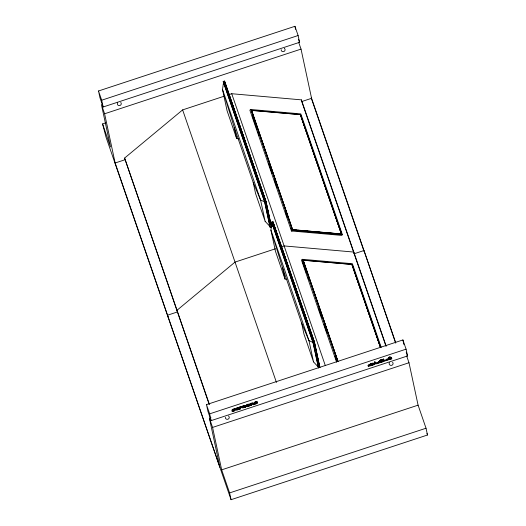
<?xml version="1.0" encoding="UTF-8"?>
<svg xmlns="http://www.w3.org/2000/svg" width="526" height="526" viewBox="0 0 526 526"><rect width="100%" height="100%" fill="white"/><g stroke="black" fill="none" stroke-linecap="round" stroke-linejoin="round"><path stroke-width="0.79" d="M374.887 363.262L374.262 362.526L375.742 363.999L383.171 361.592L382.626 360.409C382.139 361.316 382.001 361.658 381.311 361C380.969 362.223 378.957 362.644 378.372 361.914C378.51 363.887 374.499 362.795 375.781 363.407M381.587 361.52L381.521 360.967M391.469 357.706L391.64 358.107L391.232 357.575C390.759 358.423 390.601 358.923 389.917 358.167C389.582 359.389 387.563 359.81 386.978 359.074C386.373 361.073 383.375 360.691 383.783 359.225L383.322 359.08L382.875 359.692L383.461 360.139L382.875 359.692M390.193 358.679L390.167 358.245L389.713 358.765M264.867 202.602L223.524 82.49L222.518 89.499L227.087 110.795L236.615 138.463L238.548 138.877M313.266 343.182L271.922 223.077L270.916 230.079L275.486 251.382L285.007 279.05L286.946 279.457M374.203 363.381L374.453 363.939L373.644 363.203L373.276 363.749L373.993 364.117C367.99 366.241 365.3 365.892 373.92 363.92M378.372 362.381L378.372 361.914M386.985 359.547L386.978 359.074M381.1 361.605L381.587 361.171M382.501 361.309L382.192 361.112L382.626 360.409M391.114 358.476L390.805 358.278L391.232 357.575M232.176 410.201C231.414 409.34 234.142 408.886 234.721 408.735L234.964 409.55L232.814 410.306L235.181 410.076L234.912 410.668A1.703 0.565 -19 0 1 234.109 411.069L232.282 411.542C238.903 409.05 227.16 412.075 234.905 409.287L234.892 409.991M257.24 402.212C251.283 404.073 258.937 401.759 257.227 403.317A1.703 0.565 -19 0 1 256.418 403.718L254.597 404.198C261.218 401.7 249.469 404.724 257.221 401.936L257.03 401.391C256.497 401.299 253.131 402.456 254.794 402.85M374.387 363.742L374.558 364.433C374.578 364.196 366.274 368.075 368.535 364.886L368.831 364.86M368.897 365.057L368.134 365.662L368.424 366.195M246.839 405.816A1.236 0.414 -19 0 0 247.483 405.796C249.758 404.409 250.264 405.881 247.674 406.342A1.236 0.414 -19 0 1 247.029 406.368L246.595 405.184L248.456 404.435M233.761 409.175L232.624 409.754L234.99 409.53M373.348 363.953L373.644 363.203M374.262 362.526L374.709 361.921L375.465 362.611L375.176 362.059M374.334 362.723L374.709 361.921M382.941 359.889L383.322 359.08M380.936 360.672L381.113 359.843L379.719 360.501L382.172 359.935L381.764 360.665L379.719 361.296L380.101 360.593L380.936 360.672L379.719 361.296M388.78 357.95L389.542 357.838L389.727 357.009L388.326 357.667L390.779 357.095L389.26 358.337C387.195 359.113 389.529 356.924 388.333 358.456M379.719 360.501L381.113 359.843M379.785 360.704L381.179 360.04M388.326 357.667L389.727 357.009M388.398 357.864L389.792 357.207L389.542 357.838M369.863 364.334L372.382 363.177L370.896 364.406L369.863 364.334L372.382 363.177M369.929 364.538L372.447 363.374M382.172 359.935L381.764 360.665M389.635 357.923L390.779 357.095M375.715 363.21L378.306 362.184M384.394 360.573L386.919 359.35M378.733 362.112L381.034 361.401M387.346 359.278L389.648 358.568M209.184 404.382L124.609 158.063L182.627 109.895L224.714 96.028M257.036 402.771L257.306 402.18L255.307 402.475M236.371 408.465L236.97 408.123M375.11 363.808L383.171 361.592M383.717 360.974L390.101 359.192L384.355 361.158L383.717 360.974L383.395 359.935M239.902 407.407L240.684 406.979M250.836 109.5L249.857 110.138L291.457 230.986L341.44 235.385L342.419 234.747L300.819 113.899L250.836 109.5L292.436 230.349L342.419 234.747M300.451 114.642L341.473 234.063L300.451 114.642L251.421 110.421M251.744 111.157L292.574 229.757L251.625 110.289L300.53 114.589L341.624 233.965L292.726 229.658M291.457 230.986L292.436 230.349M381.192 347.37L352.387 263.71L302.404 259.311L301.431 259.949L336.627 362.204M380.653 347.344L352.104 264.4L303.121 260.146L337.738 360.961L302.996 260.232L352.025 264.453L380.574 347.39M239.81 406.986L240.047 407.749L240.967 407.229A1.46 0.487 -19 0 1 241.526 407.039L241.342 406.493A1.46 0.487 -19 0 0 240.776 406.677L239.1 407.223L239.6 409.228L240.31 408.998L240.086 407.959L241.526 407.039M245.464 406.591L243.4 407.137A1.236 0.414 -19 0 1 242.762 407.163M251.034 404.297L251.553 403.988A1.276 0.427 -19 0 1 252.329 403.685L252.921 403.751L253.164 404.764L253.874 404.527L253.532 403.37L252.224 403.462L250.238 404.159L250.554 405.625L251.264 405.388L250.764 403.376L250.054 403.613L250.554 405.625M238.488 408.939L238.686 408.538L238.935 409.36L236.904 410.102A1.723 0.572 -19 0 1 235.99 410.135C234.695 408.998 237.732 408.143 238.653 408.058C236.305 408.314 235.635 411.016 238.876 409.083M255.149 402.173L256.418 401.746M245.655 407.137C234.458 410.102 251.75 402.495 242.946 407.709A1.236 0.414 -19 0 0 243.591 407.683L245.655 407.137L245.366 406.335M249.679 405.526L249.732 405.796C248.93 406.263 245.622 407.617 246.234 405.783C247.864 403.915 252.822 404.856 246.753 406.118M233.505 410.438L234.326 410.05L234.511 410.596M255.82 403.094L256.635 402.706L256.826 403.251M237.89 409.208L237.101 409.465M98.513 90.985L294.941 26.3L298.117 35.525L299.57 42.31L103.142 106.995L99.966 97.77L98.513 90.985L101.689 100.21L103.142 106.995M101.689 100.21L298.117 35.525M210.952 417.683L209.394 418.203L219.947 467.41L115.148 162.994L104.595 113.78L301.03 49.102L298.643 42.185M223.885 84.62L223.208 81.484L224.556 81.043L266.156 201.885L271.534 226.989L270.193 227.429L269.095 224.129M224.661 82.115L265.854 201.458L267.208 207.796M406.618 355.826L408.998 362.743L418.091 405.165L426.034 428.23L427.487 435.015L231.059 499.7L105.982 137.023L102.577 123.926L105.7 122.893M229.395 94.489L231.729 93.72L301.391 99.855L386.137 346.023M115.148 162.994L124.971 159.766M385.966 346.167L301.753 101.551L311.576 98.316L301.03 49.102M270.193 227.429L264.815 202.326L266.156 201.885M272.448 225.989L271.607 222.071L272.948 221.624L314.555 342.472L319.933 367.575L319.131 365.248M273.053 222.702L314.246 342.045L316.113 350.757M275.558 248.752L235.023 262.099L177.006 310.274L177.367 311.971L167.544 315.205L167.912 316.902M281.009 246.957L284.132 245.931L353.788 252.059L354.156 253.756L363.972 250.521L395.572 342.939M314.246 342.045L273.25 223.497M317.487 364.715L318.592 368.016L313.207 342.913L314.555 342.472M206.481 404.625L402.909 339.941L406.085 349.165L407.545 355.951L211.117 420.636L207.941 411.411L206.481 404.625L209.657 413.85L211.117 420.636M209.657 413.85L406.085 349.165M240.974 406.874L241.342 406.493M234.432 409.044L234.721 408.735M237.62 407.92L238.469 407.512C237.548 407.597 234.504 408.452 235.806 409.59M244.682 405.987C239.6 408.636 244.524 404.08 244.866 406.539C240.619 408.682 243.485 405.625 244.866 406.539M246.523 405.382L248.759 404.645L248.949 405.191C244.695 407.341 247.562 404.277 248.949 405.191M232.091 410.997L233.051 410.569M250.363 405.073L251.073 404.842L250.843 403.751L251.362 403.442A1.276 0.427 -19 0 1 251.632 403.31M253.164 404.764L252.973 404.211L253.69 403.981L253.348 402.824L250.764 403.376M368.351 365.997L374.558 364.433M231.059 499.7L229.606 492.915L221.663 469.849L212.57 427.428L408.998 362.743M221.663 469.849L418.091 405.165M229.606 492.915L426.034 428.23M390.101 359.192L391.785 358.758L391.305 357.772M387.051 359.278L387.386 359.317M378.437 362.112L378.7 361.822M390.128 358.482L391.042 358.278M381.514 361.316L382.435 361.112M255.36 403.218L254.387 403.363L254.571 403.909M255.038 403.534L254.347 403.376L254.597 404.198M389.904 357.417L390.851 357.299M381.291 360.257L382.238 360.132M388.26 358.259L389.26 358.337M292.574 229.757L341.545 234.017M296.592 230.151L292.515 229.79L251.691 111.196M298.222 230.296L302.299 230.651M303.929 230.796L308.006 231.157M309.636 231.302L314.522 231.729M316.152 231.874L320.229 232.229M321.859 232.374L325.936 232.735M327.566 232.88L332.452 233.307M334.082 233.452L338.159 233.807M339.789 233.952L341.42 234.096L300.326 114.721M246.516 406.164C244.274 405.316 249.738 402.66 249.679 405.151M373.276 363.749L373.723 364.005M383.388 359.284L383.783 359.225M374.782 362.118L375.242 362.256M373.71 363.4L374.269 363.578M242.17 407.479C240.744 406.256 245.609 404.205 245.603 406.499M265.13 221.308L269.884 226.423L264.617 201.866L260.567 200.011L253.223 182.522L234.228 127.345L222.518 89.499L260.567 200.011L265.13 221.308L255.603 193.64L253.223 182.522M313.529 361.895L318.276 367.01L313.016 342.446L308.959 340.598L301.622 323.109L282.626 267.931L270.916 230.079L308.959 340.598L313.529 361.895L304.002 334.227L301.622 323.109M236.121 408.985L236.943 409.261L238.646 408.551L238.935 409.36M298.512 39.24L299.57 42.31M406.223 352.111L407.545 355.951M311.576 98.316L395.789 342.932M426.961 433.483L427.487 435.015M311.221 97.921L364.071 251.441M391.785 358.758L390.851 359.034M390.851 357.91L390.956 358.364M390.095 358.048L390.22 358.403M387.314 358.988L387.412 359.475M351.953 264.499L380.502 347.436M351.901 264.532L380.449 347.476M382.244 360.744L382.343 361.198M381.488 360.889L381.613 361.237M381.028 360.757L380.653 361.178M368.581 365.175L368.608 365.55M368.009 365.623L368.088 365.951M303.2 260.094L338.08 361.691M302.404 259.311L337.607 361.566M252.519 116.345L257.056 129.528M257.852 131.848L259.186 135.728M268.793 163.632L272.264 173.711M274.664 180.688L277.064 187.664M285.605 212.465L287.472 217.895M290.944 227.968L291.996 231.032M302.489 261.507L306.494 273.132M307.822 277.011L308.624 279.332M318.763 308.788L321.702 317.316M324.101 324.292L327.04 332.82M335.042 356.076L336.91 361.5M231.729 93.72L325.298 365.524M224.852 82.917L265.755 201.491M223.208 81.484L264.815 202.326M271.607 222.071L313.207 342.913M182.627 109.895L276.459 382.468M253.69 403.981L253.874 404.527M251.073 404.842L251.264 405.388M250.054 403.613L250.238 404.159M249.449 404.994L249.732 405.796M241.395 406.749L241.585 407.295M240.119 408.446L240.31 408.998M239.1 407.223L239.284 407.768L240.047 407.749M239.409 408.682L239.6 409.228M238.469 407.512L238.712 408.334M238.482 407.801L238.672 408.347M234.734 409.011L234.925 409.563M232.67 409.642L232.854 410.195M232.032 410.721L232.282 411.542M124.609 158.063L209.355 404.238M104.595 113.78L101.419 104.556L110.519 146.984L102.577 123.926M209.394 418.203L212.57 427.428M402.909 339.941L403.883 344.464M375.393 362.414L375.538 362.953M294.941 26.3L295.586 29.318M301.391 99.855L301.753 101.551M319.453 365.774L314.357 342.005L273.264 222.63L273.941 225.799M316.455 352.341L319.341 365.807M315.337 347.62L316.021 350.789M316.356 352.374L318.223 361.086M315.265 347.647L315.607 349.231M272.948 221.624L273.454 223.977M282.626 267.931L285.007 279.05M271.922 223.077L272.599 226.246M271.054 225.187L265.959 201.419L224.865 82.049L225.542 85.219M267.55 209.381L270.949 225.227M266.432 204.66L267.109 207.829M267.451 209.414L269.319 218.126M266.36 204.68L267.037 207.849M224.556 81.043L225.562 85.745M234.228 127.345L236.615 138.463M223.524 82.49L223.866 84.075M252.973 404.211L252.73 403.205L252.145 403.14A1.276 0.427 -19 0 0 251.901 403.212M378.707 361.954L378.799 362.309M284.928 49.049A1.966 1.854 -12.1 0 1 283.382 51.647A1.966 1.854 -12.1 0 1 281.173 49.615M284.31 48.307A1.966 1.854 -12.1 0 1 284.671 48.642M120.73 102.452A1.966 1.854 -12.1 0 1 120.756 104.957A1.966 1.854 -12.1 0 1 118.12 105.266A1.966 1.854 -12.1 0 1 117.633 102.813M228.488 415.987A1.966 1.854 -12.1 0 1 228.054 419.189A1.966 1.854 -12.1 0 1 225.358 417.302M392.554 362.243A1.966 1.854 -12.1 0 1 392.587 364.748A1.966 1.854 -12.1 0 1 389.95 365.057A1.966 1.854 -12.1 0 1 389.457 362.605"/></g></svg>
